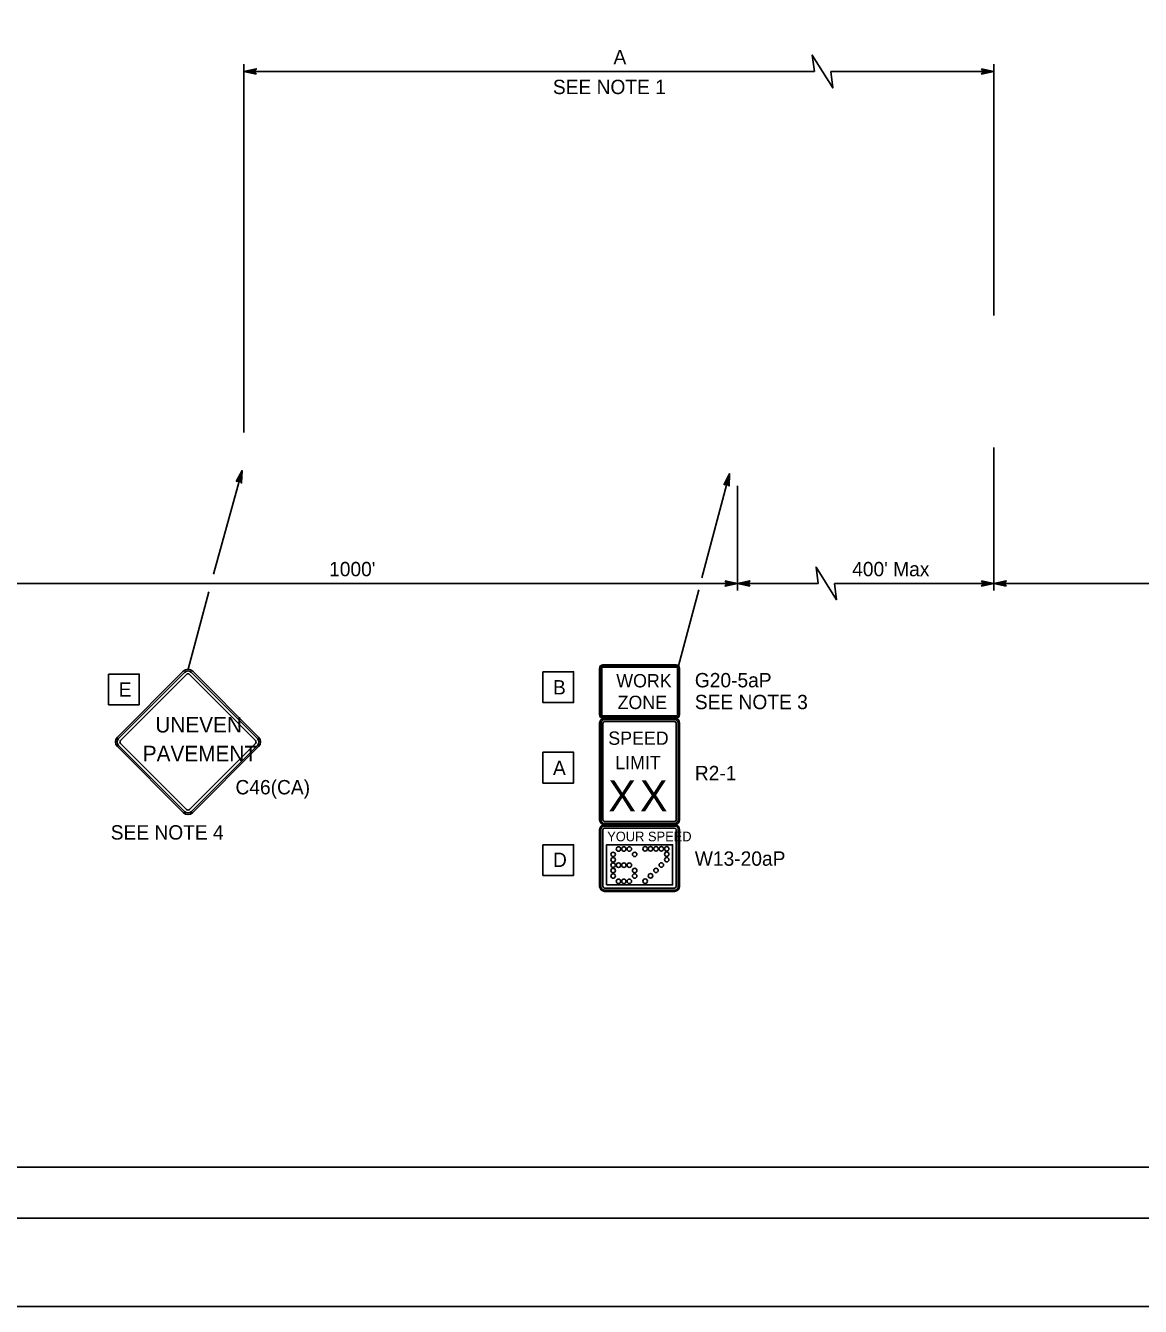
# Model space of a CAD drawing. Extents: x -893 to 867, y -474 to 712.
# Drawn here: x -349 to 195, y -474 to 151 of the extents above; entities that cross this region are included whole.
import ezdxf

# ---------------------------------------------------------------- set-up
doc = ezdxf.new("R2010")
doc.units = 0
for name, color, linetype in [('60 Nongeo Data', 7, 'Continuous'), ('border_PLOTTING-ELEMENTS', 7, 'Continuous'), ('border_rw_22x34_Cut_Lines', 7, 'Continuous'), ('border_SHEET', 7, 'Continuous'), ('tcd_SIGN-ROADSIDE', 7, 'Continuous'), ('temp_TRAFFIC-CONTROL-anno', 7, 'Continuous')]:
    doc.layers.add(name, color=color, linetype=linetype)

# ---------------------------------------------------------------- blocks, each defined once
blk = doc.blocks.new('AHT')
at = {"layer": '60 Nongeo Data'}
blk.add_lwpolyline([(-5.9055, 1.3189), (0, 0), (-5.9059, -1.3094), (-5.6957, -0.9602), (-1.3693, -0.0035), (-5.6968, 0.9693), (-5.4886, 0.6205), (-2.7193, 0.002), (-5.4858, -0.6114), (-5.2756, -0.2622), (-4.0791, 0.0031), (-5.2799, 0.2713), (-5.1181, 0), (-5.9059, -1.3094), (-5.1181, 0)], close=True, dxfattribs=at)

msp = doc.modelspace()

# ---------------------------------------------------------------- linework, layer by layer
at = {"layer": 'border_PLOTTING-ELEMENTS'}
for points in [[(-893.45, -474.04), (866.55, -474.04), (866.55, 711.96), (-893.45, 711.96)], [(-863.45, -431.04), (836.55, -431.04), (836.55, 668.96), (-863.45, 668.96)]]:
    msp.add_lwpolyline(points, close=True, dxfattribs=at)
at = {"layer": 'border_rw_22x34_Cut_Lines'}
msp.add_line((-863.45, -431.04), (836.55, -431.04), dxfattribs=at)
at = {"layer": 'border_SHEET'}
msp.add_line((-813.45, -406.04), (811.55, -406.04), dxfattribs=at)
at = {"layer": 'tcd_SIGN-ROADSIDE'}
for p, q in [((-304.51, -196.31), (-272.34, -164.14)), ((-303.94, -196.89), (-271.76, -164.72)), ((-302.98, -197.85), (-270.8, -165.67)), ((-269.27, -165.67), (-237.1, -197.85)), ((-268.32, -164.72), (-236.14, -196.89)), ((-267.74, -164.14), (-235.57, -196.31)), ((-32.57, -187.04), (-66.69, -187.04)), ((-69.13, -189.48), (-69.13, -236.61)), ((-68.45, -189.48), (-68.45, -236.61)), ((-67.5, -189.48), (-67.5, -236.61)), ((-32.57, -187.72), (-66.69, -187.72)), ((-32.57, -188.67), (-66.69, -188.67)), ((-31.75, -236.61), (-31.75, -189.48)), ((-30.81, -236.61), (-30.81, -189.48)), ((-30.13, -236.61), (-30.13, -189.48)), ((-270.8, -231.55), (-302.98, -199.38)), ((-237.1, -199.38), (-269.27, -231.55)), ((-272.34, -233.08), (-304.51, -200.91)), ((-271.76, -232.51), (-303.94, -200.34)), ((-236.14, -200.34), (-268.32, -232.51)), ((-235.57, -200.91), (-267.74, -233.08)), ((-66.69, -237.42), (-32.57, -237.42)), ((-66.69, -238.37), (-32.57, -238.37)), ((-66.69, -239.04), (-32.57, -239.04))]:
    msp.add_line(p, q, dxfattribs=at)
for points in [[(-67.5, -161.04), (-31.75, -161.04)], [(-67.5, -161.44), (-31.75, -161.44)], [(-67.5, -162.12), (-31.75, -162.12)], [(-69.13, -185.42), (-69.13, -162.66)], [(-68.72, -185.42), (-68.72, -162.66)], [(-68.04, -185.42), (-68.04, -162.66)], [(-31.21, -162.66), (-31.21, -185.42)], [(-30.54, -162.66), (-30.54, -185.42)], [(-30.13, -162.66), (-30.13, -185.42)], [(-31.75, -185.96), (-67.5, -185.96)], [(-31.75, -186.64), (-67.5, -186.64)], [(-31.75, -187.04), (-67.5, -187.04)]]:
    msp.add_lwpolyline(points, dxfattribs=at)
for centre, radius, start, end in [((-67.5, -162.66), 1.62, 90, 180), ((-67.5, -162.66), 1.22, 90, 180), ((-67.5, -162.66), 0.542, 90, 180), ((-31.75, -162.66), 1.62, 0, 90), ((-31.75, -162.66), 1.22, 0, 90), ((-31.75, -162.66), 0.542, 0, 90), ((-270.04, -166.44), 3.25, 45, 135), ((-270.04, -166.44), 2.44, 45, 135), ((-270.04, -166.44), 1.08, 45, 135), ((-67.5, -185.42), 1.62, 180, 270), ((-66.69, -189.48), 2.44, 90, 180), ((-67.5, -185.42), 1.22, 180, 270), ((-67.5, -185.42), 0.542, 180, 270), ((-32.57, -189.48), 2.44, 0, 90), ((-31.75, -185.42), 1.62, 270, 0), ((-31.75, -185.42), 0.542, 270, 0), ((-31.75, -185.42), 1.22, 270, 0), ((-66.69, -189.48), 1.76, 90, 180), ((-66.69, -189.48), 0.812, 90, 180), ((-32.57, -189.48), 1.76, 0, 90), ((-32.57, -189.48), 0.812, 0, 90), ((-302.21, -198.61), 3.25, 135, 225), ((-302.21, -198.61), 2.44, 135, 225), ((-302.21, -198.61), 1.08, 135, 225), ((-237.87, -198.61), 1.08, 315, 45), ((-237.87, -198.61), 2.44, 315, 45), ((-237.87, -198.61), 3.25, 315, 45), ((-270.04, -230.79), 3.25, 225, 315), ((-270.04, -230.79), 2.44, 225, 315), ((-270.04, -230.79), 1.08, 225, 315), ((-66.69, -236.61), 2.44, 180, 270), ((-66.69, -236.61), 1.76, 180, 270), ((-66.69, -236.61), 0.812, 180, 270), ((-32.57, -236.61), 2.44, 270, 0), ((-32.57, -236.61), 0.812, 270, 0), ((-32.57, -236.61), 1.76, 270, 0)]:
    msp.add_arc(centre, radius, start, end, dxfattribs=at)
at = {"layer": 'temp_TRAFFIC-CONTROL-anno'}
for p, q in [((-242.78, -47.59), (-242.78, 132.03)), ((123.27, 9.5), (123.27, 132.03)), ((-242.78, 128.53), (25.77, 128.53)), ((35.68, 128.53), (24.68, 128.53)), ((54.68, 128.53), (43.68, 128.53)), ((54.68, 128.53), (123.27, 128.53)), ((123.27, -55), (123.27, -124.78)), ((-257.54, -116.78), (-243.63, -66.23)), ((-19.22, -118.61), (-5.72, -67.76)), ((-1.86, -73.6), (-1.86, -124.78)), ((-369.98, -121.28), (-1.86, -121.28)), ((-30.61, -161.51), (-20.74, -124.34)), ((-1.86, -121.28), (28.77, -121.28)), ((37.5, -121.28), (26.5, -121.28)), ((56.5, -121.28), (45.5, -121.28)), ((56.5, -121.28), (123.27, -121.28)), ((254.33, -121.28), (123.27, -121.28)), ((-270.04, -163.19), (-259.87, -125.43)), ((-69.13, -269.11), (-69.13, -241.48)), ((-68.52, -241.48), (-68.52, -269.11)), ((-67.5, -241.48), (-67.5, -269.11)), ((-66.69, -239.04), (-32.57, -239.04)), ((-32.57, -239.65), (-66.69, -239.65)), ((-32.57, -240.67), (-66.69, -240.67)), ((-31.75, -269.11), (-31.75, -241.48)), ((-30.74, -269.11), (-30.74, -241.48)), ((-30.13, -241.48), (-30.13, -269.11)), ((-66.69, -269.92), (-32.57, -269.92)), ((-66.69, -270.93), (-32.57, -270.93)), ((-32.57, -271.54), (-66.69, -271.54))]:
    msp.add_line(p, q, dxfattribs=at)
for points in [[(35.68, 128.53), (34.68, 136.53), (44.68, 120.53), (43.68, 128.53)], [(37.5, -121.28), (36.5, -113.28), (46.5, -129.28), (45.5, -121.28)]]:
    msp.add_lwpolyline(points, dxfattribs=at)
for points in [[(-246.47, -71.57), (-243.63, -66.23), (-243.93, -72.27), (-244.21, -71.97), (-243.99, -67.55), (-246.07, -71.46), (-245.68, -71.35), (-244.35, -68.85), (-244.49, -71.68), (-244.77, -71.38), (-244.71, -70.16), (-245.29, -71.25), (-244.98, -71.16), (-243.93, -72.27), (-244.98, -71.16)], [(-8.51, -73.13), (-5.72, -67.76), (-5.97, -73.81), (-6.26, -73.52), (-6.07, -69.09), (-8.12, -73.02), (-7.73, -72.91), (-6.42, -70.39), (-6.54, -73.22), (-6.82, -72.93), (-6.77, -71.71), (-7.34, -72.8), (-7.04, -72.71), (-5.97, -73.81), (-7.04, -72.71)], [(-308.86, -165.48), (-308.86, -180.48), (-293.86, -180.48), (-293.86, -165.48)], [(-96.83, -164.39), (-96.83, -179.39), (-81.83, -179.39), (-81.83, -164.39)], [(-96.83, -203.7), (-96.83, -218.7), (-81.83, -218.7), (-81.83, -203.7)], [(-96.83, -248.77), (-96.83, -263.77), (-81.83, -263.77), (-81.83, -248.77)], [(-65.75, -268.38), (-33.5, -268.38), (-33.5, -248.82), (-65.75, -248.82)]]:
    msp.add_lwpolyline(points, close=True, dxfattribs=at)
for centre in [(-59.92, -250.86), (-57.29, -250.86), (-54.65, -250.86), (-46.91, -250.79), (-44.28, -250.79), (-41.65, -250.79), (-39.02, -250.79), (-36.38, -250.79), (-62.55, -253.5), (-62.55, -256.13), (-52.02, -253.5), (-36.38, -253.42), (-36.38, -256.05), (-62.55, -258.76), (-62.55, -261.39), (-59.92, -258.76), (-57.29, -258.76), (-54.65, -258.76), (-52.02, -261.39), (-41.65, -261.32), (-39.02, -258.68), (-62.55, -264.03), (-59.92, -266.66), (-57.29, -266.66), (-54.65, -266.66), (-52.02, -264.03), (-46.91, -266.58), (-44.28, -263.95)]:
    msp.add_circle(centre, 1.09, dxfattribs=at)
for centre, radius, start, end in [((-66.69, -241.48), 2.44, 90, 180), ((-66.69, -241.48), 1.83, 90, 180), ((-66.69, -241.48), 0.812, 90, 180), ((-32.57, -241.48), 2.44, 0, 90), ((-32.57, -241.48), 1.83, 0, 90), ((-32.57, -241.48), 0.812, 0, 90), ((-66.69, -269.11), 2.44, 180, 270), ((-66.69, -269.11), 1.83, 180, 270), ((-66.69, -269.11), 0.812, 180, 270), ((-32.57, -269.11), 2.44, 270, 0), ((-32.57, -269.11), 1.83, 270, 0), ((-32.57, -269.11), 0.812, 270, 0)]:
    msp.add_arc(centre, radius, start, end, dxfattribs=at)

# ---------------------------------------------------------------- block references
at = {"layer": 'temp_TRAFFIC-CONTROL-anno', "xscale": 1.016949152542373, "yscale": 1.012061028040939, "rotation": 180}
for p in [(-242.78, 128.53), (-1.86, -121.28), (123.27, -121.28)]:
    msp.add_blockref('AHT', p, dxfattribs=at)
at = {"layer": 'temp_TRAFFIC-CONTROL-anno', "xscale": 1.016949152542373, "yscale": 1.012061028040939}
for p in [(123.27, 128.53), (-1.86, -121.28), (123.27, -121.28)]:
    msp.add_blockref('AHT', p, dxfattribs=at)

# ---------------------------------------------------------------- texts
at = {"layer": 'tcd_SIGN-ROADSIDE'}
for s, height, p in [('WORK', 6.5, (-61.01, -172.01)), ('ZONE', 6.5, (-60.36, -182.57)), ('UNEVEN', 7.583, (-285.99, -194.01)), ('SPEED', 6.5, (-64.91, -200.04)), ('PAVEMENT', 7.583, (-292.13, -208.09)), ('LIMIT', 6.5, (-61.52, -211.96)), ('X', 15.17, (-64.91, -232.54)), ('X', 15.17, (-49.5, -232.54))]:
    msp.add_text(s, height=height, dxfattribs=at).set_placement(p)
at = {"layer": 'temp_TRAFFIC-CONTROL-anno'}
for s, height, p in [('A', 7, (-62.38, 132.03)), ('SEE NOTE 1', 7, (-91.95, 117.48)), ("1000'", 7, (-201.19, -117.78)), ("400' Max", 7, (54.13, -117.78)), ('B', 7, (-91.91, -175.48)), ('G20-5aP', 7, (-22.67, -171.99)), ('E', 7, (-303.93, -176.57)), ('SEE NOTE 3', 7, (-22.67, -182.64)), ('A', 7, (-91.91, -214.79)), ('R2-1', 7, (-22.67, -217.31)), ('C46(CA)', 7, (-246.89, -224.21)), ('SEE NOTE 4', 7, (-307.78, -246.26)), ('YOUR SPEED', 4.696, (-65.44, -247.1)), ('D', 7, (-91.91, -259.64)), ('W13-20aP', 7, (-22.67, -259.04))]:
    msp.add_text(s, height=height, dxfattribs=at).set_placement(p)

doc.saveas('drawing.dxf')
